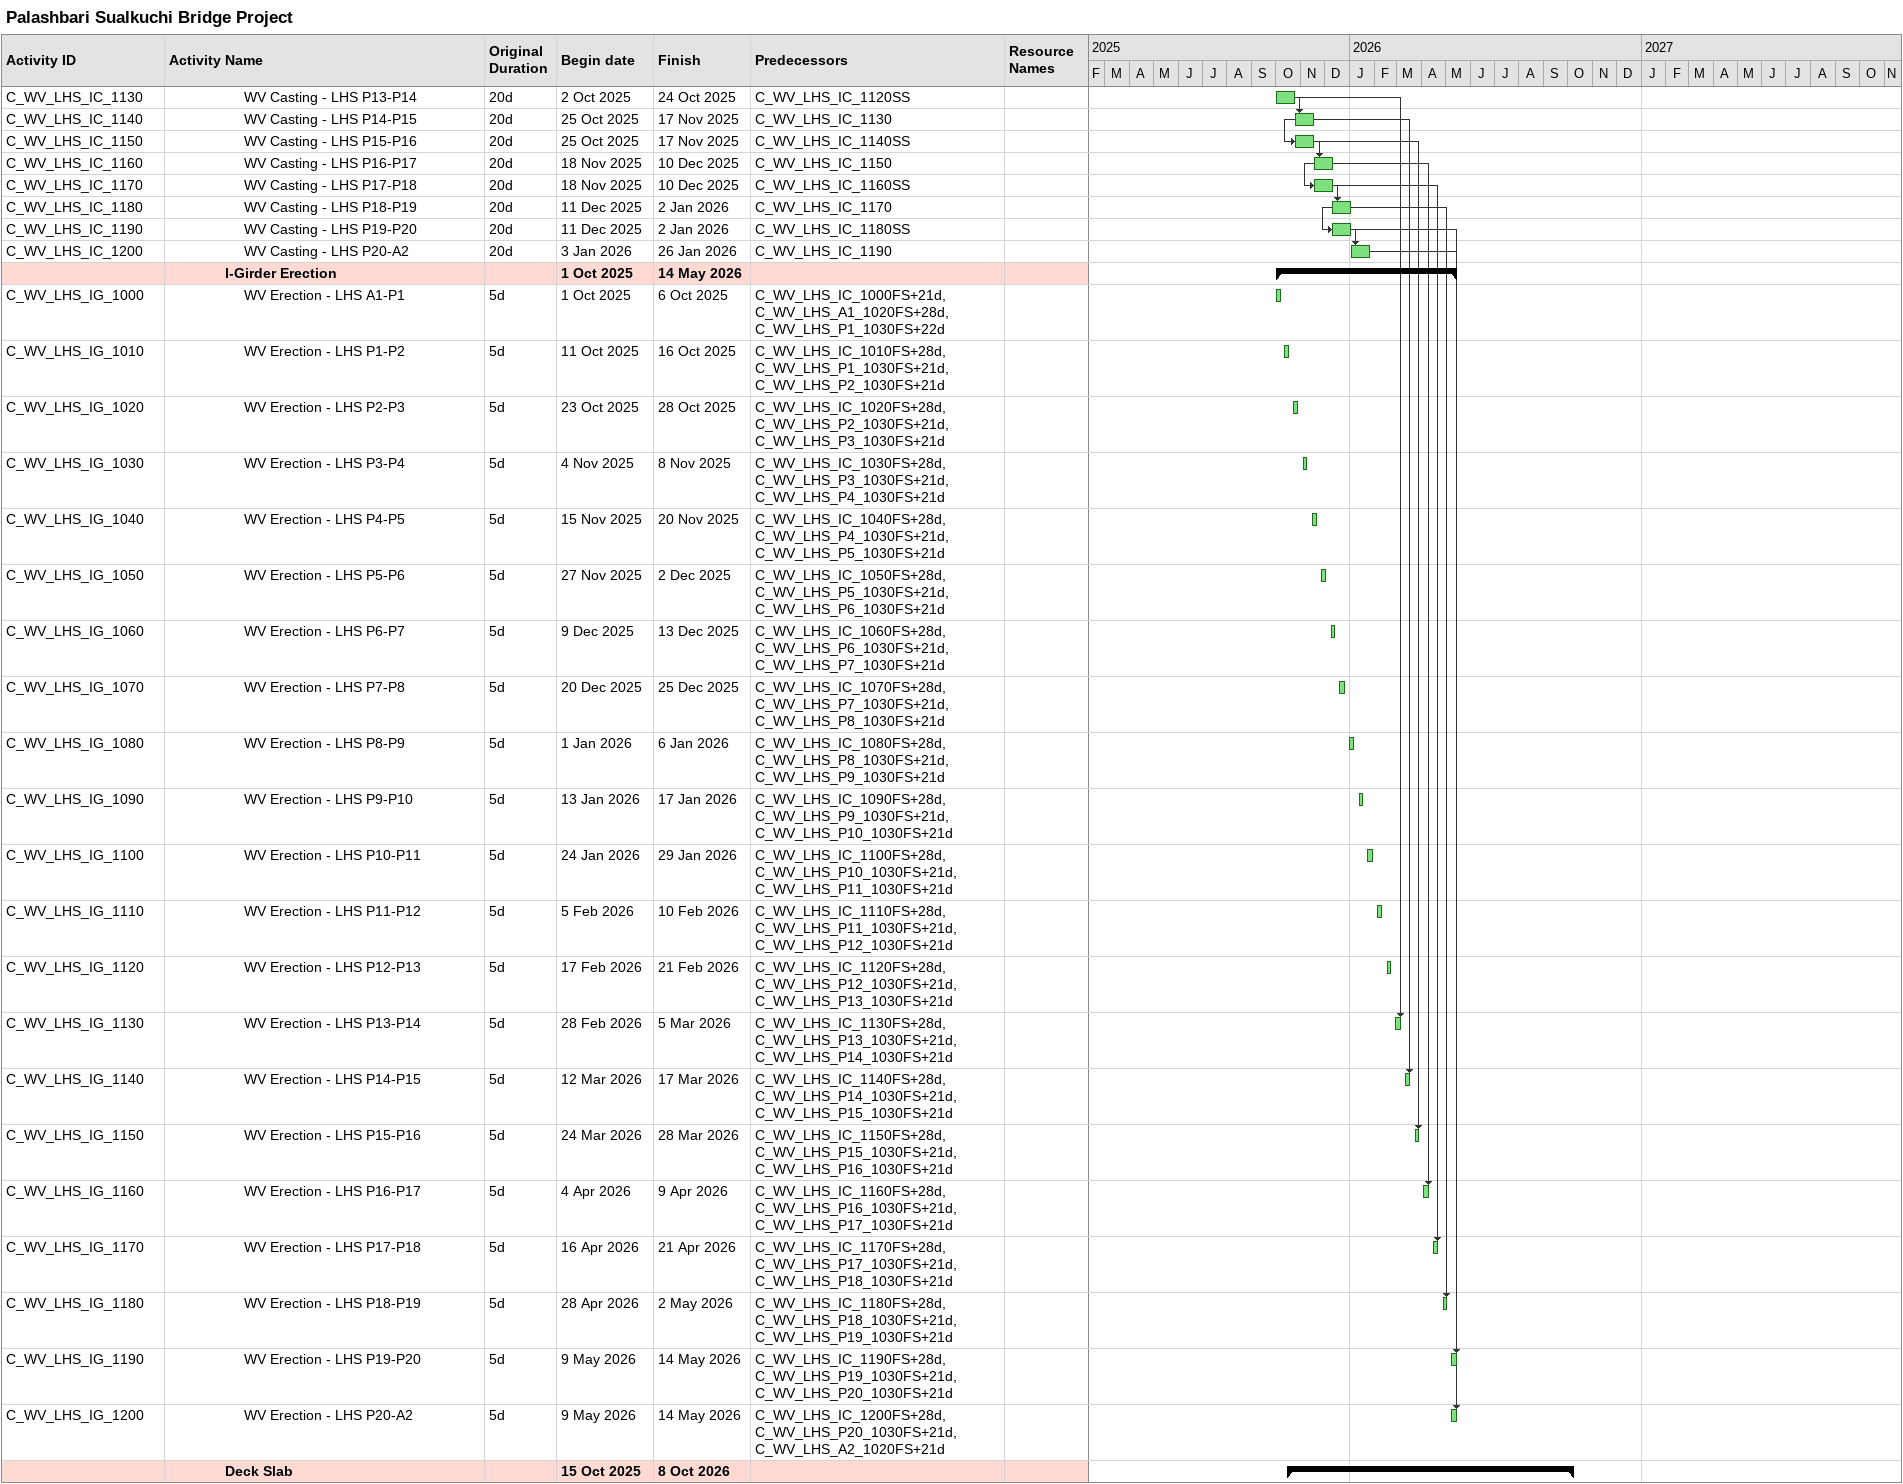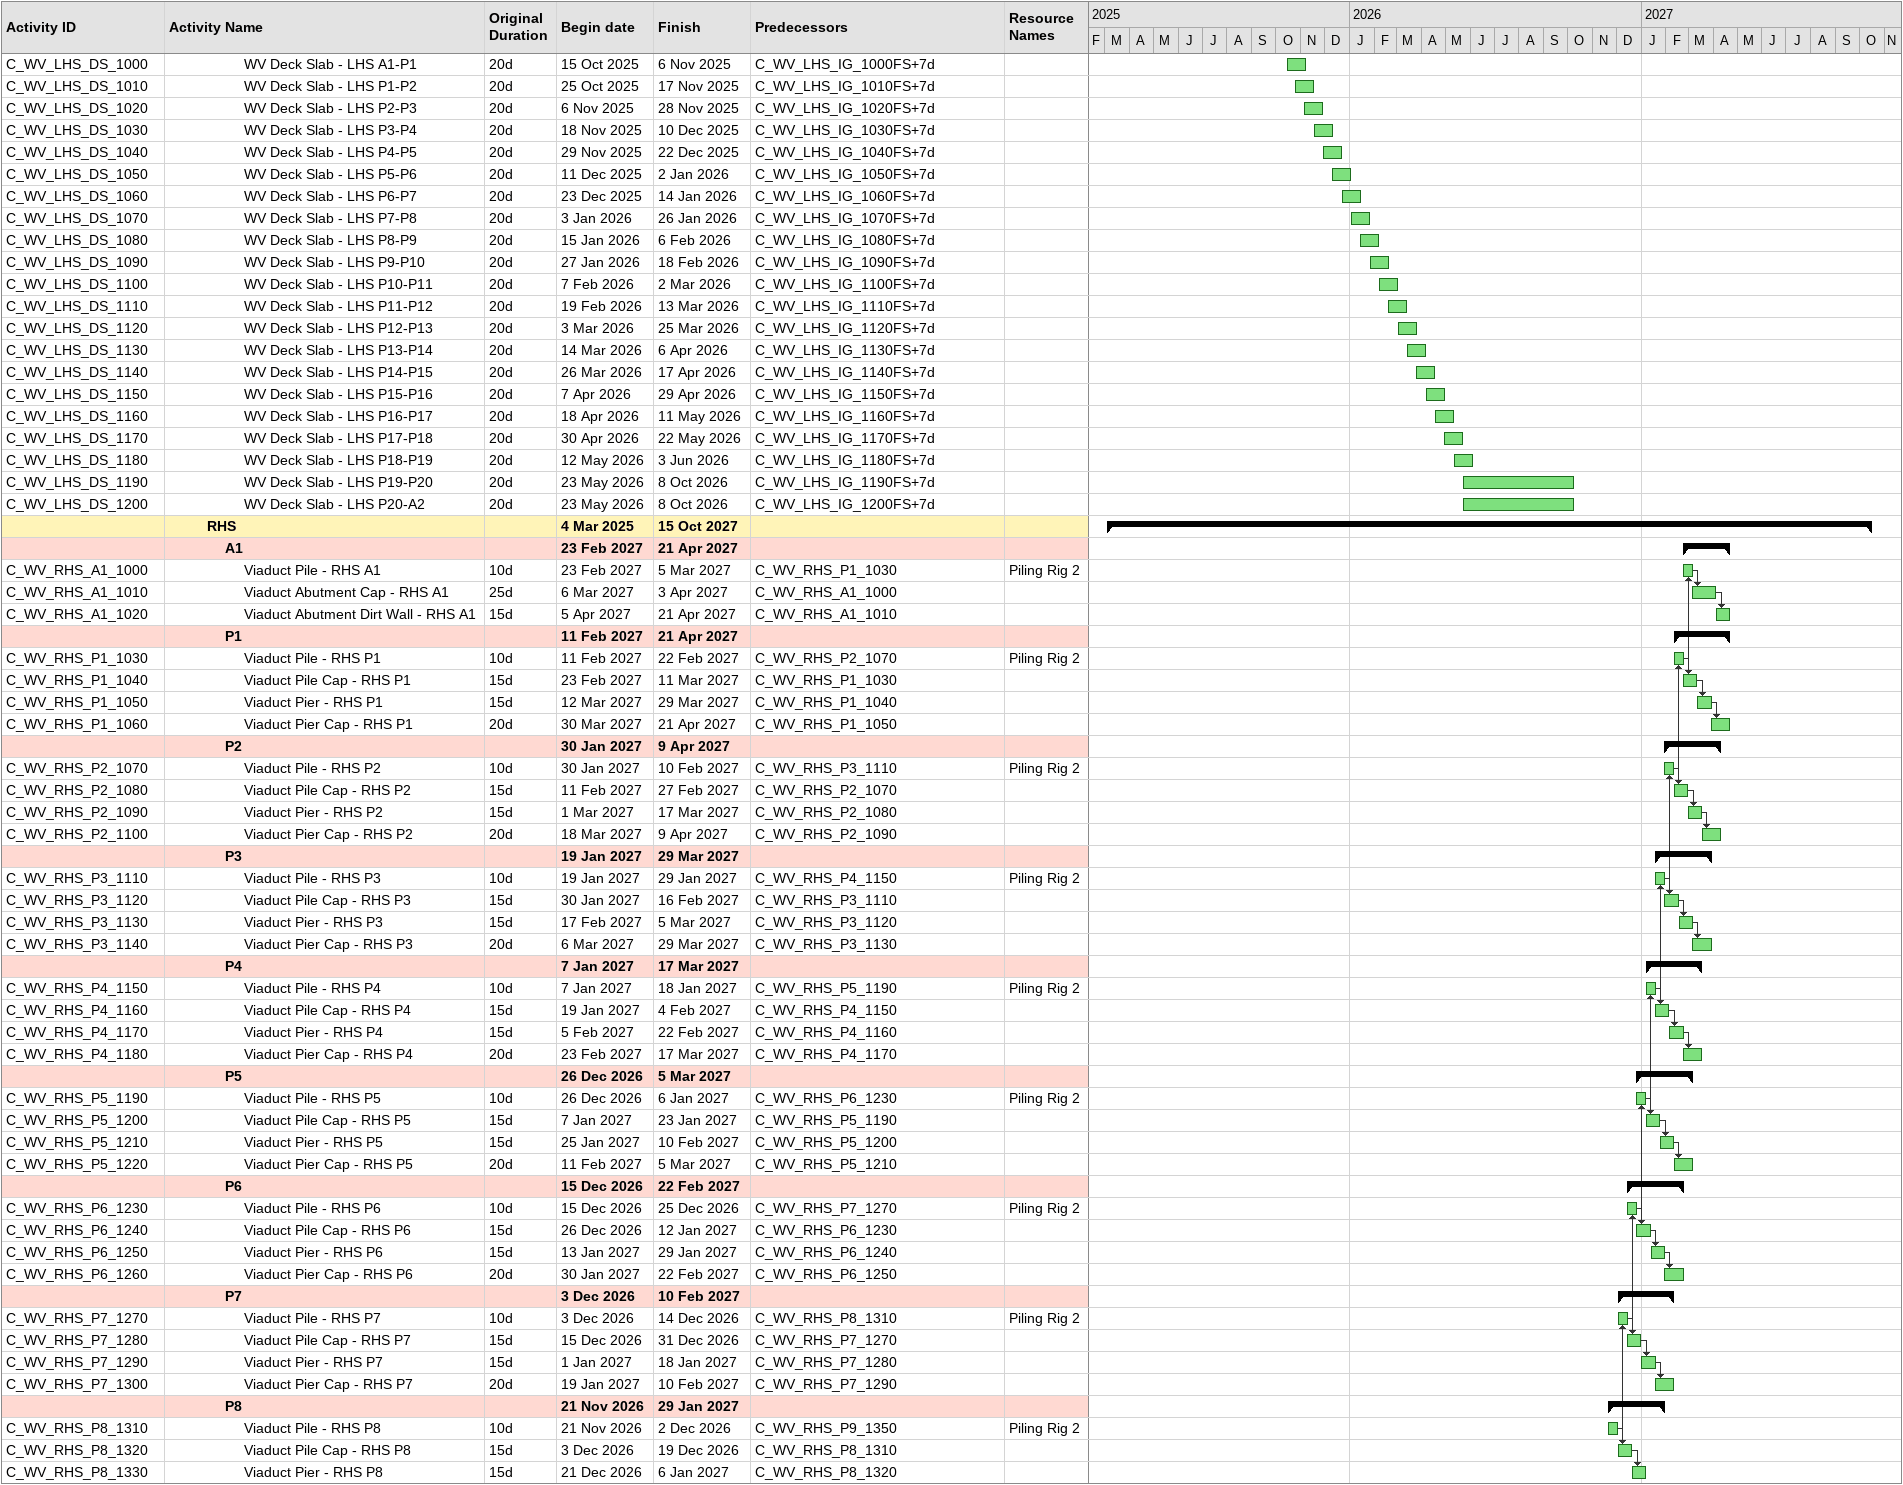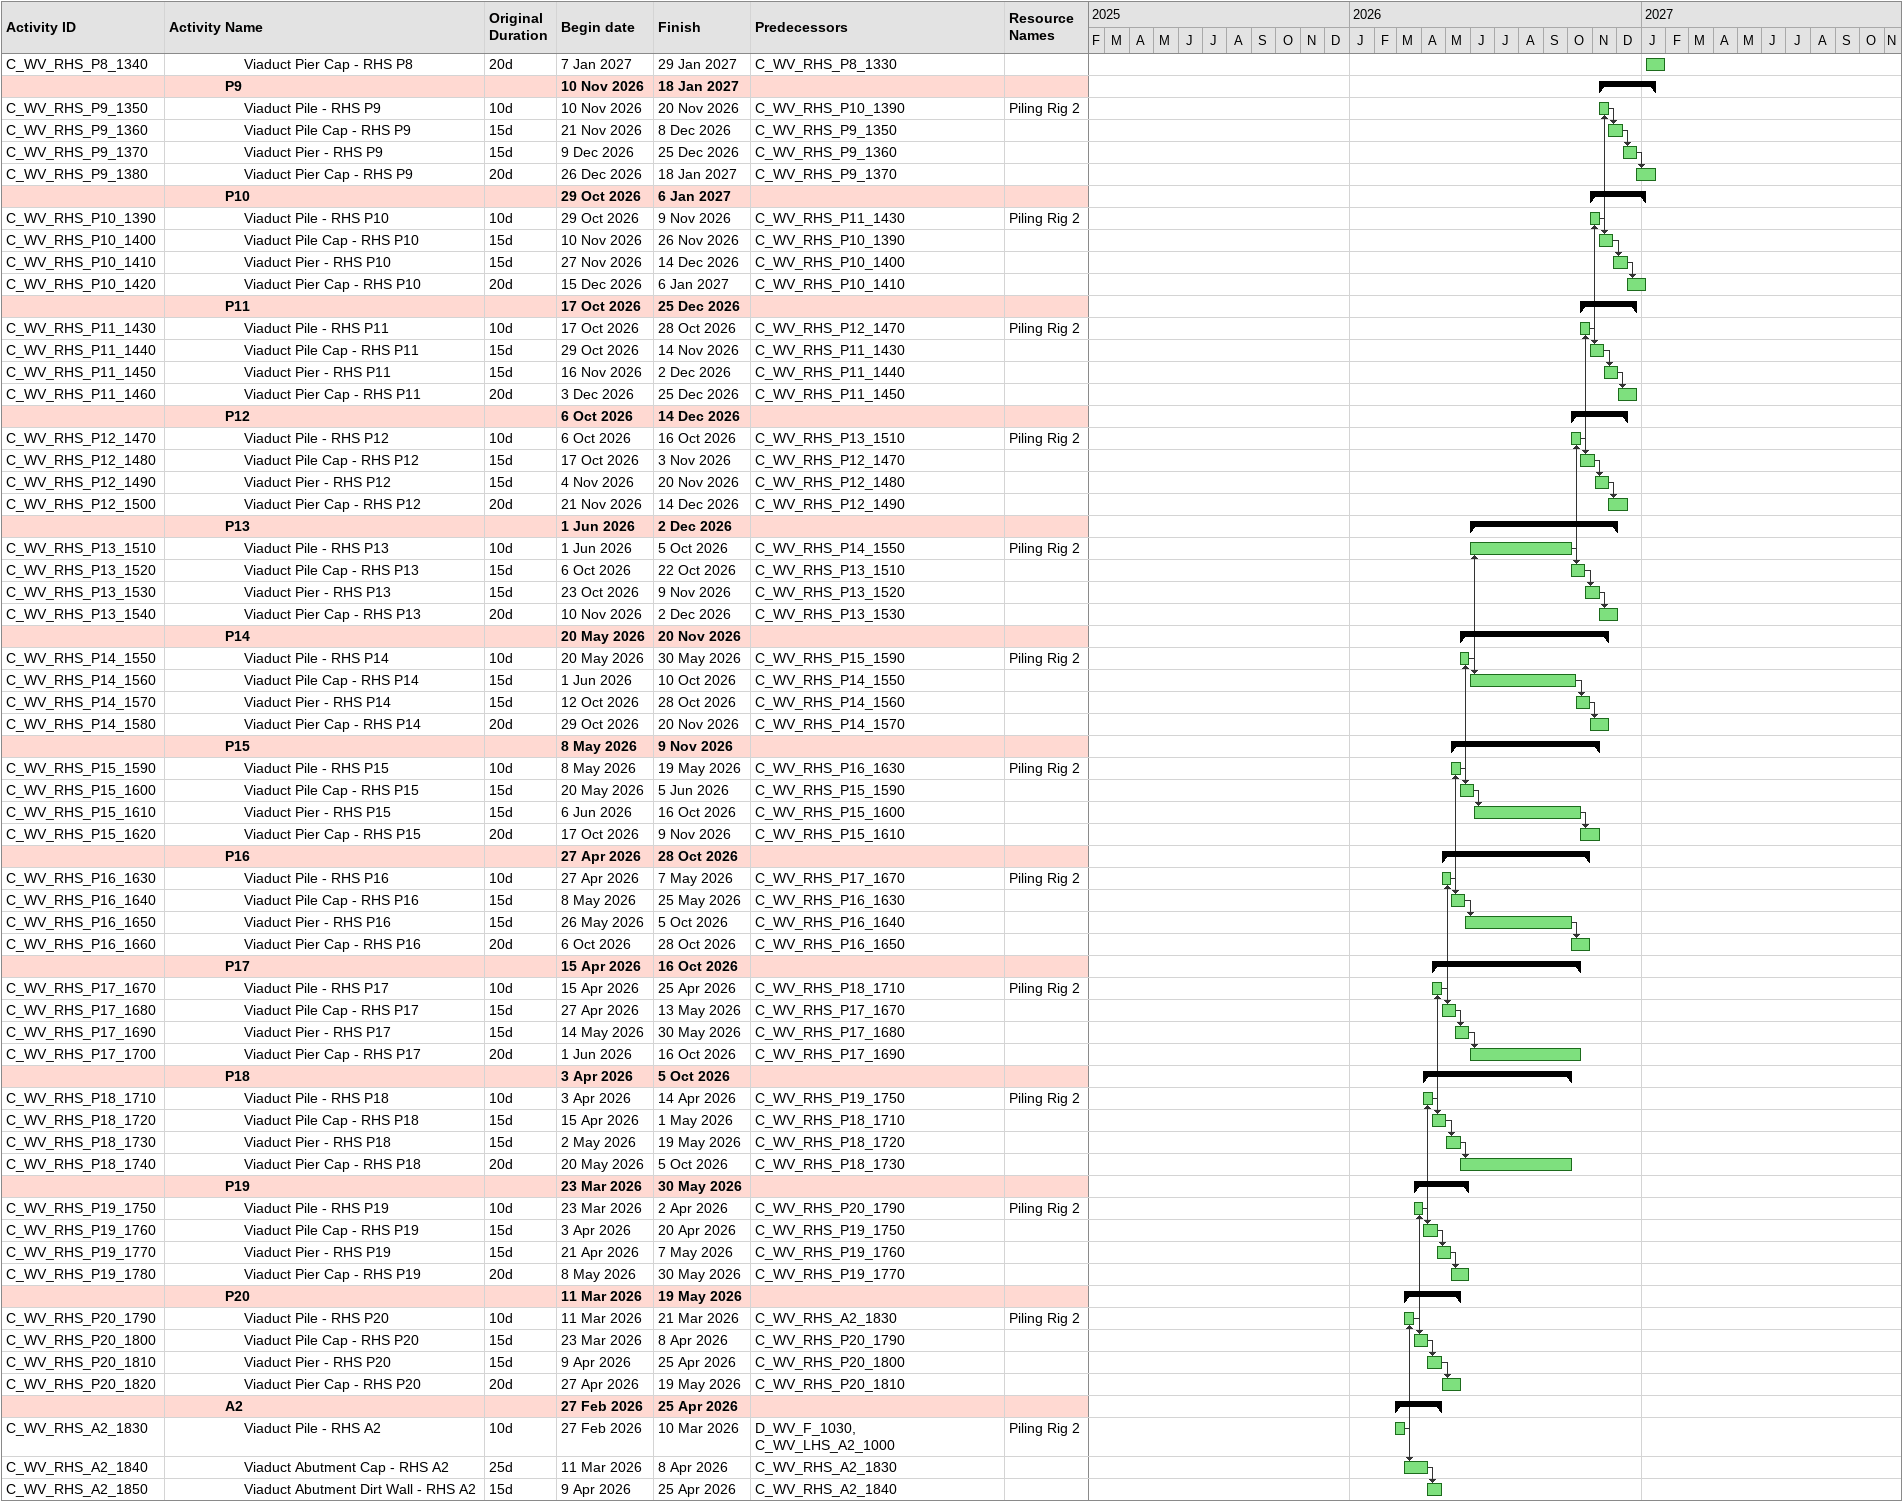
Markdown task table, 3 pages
Palashbari Sualkuchi Bridge Project

| ID | Level | Task | Original duration | Start | Finish | Predecessors | Resources |
|---|---|---|---|---|---|---|---|
| C_WV_LHS_IC_1130 | 5 | WV Casting - LHS P13-P14 | 20d | 2025-10-02 | 2025-10-24 | C_WV_LHS_IC_1120SS |  |
| C_WV_LHS_IC_1140 | 5 | WV Casting - LHS P14-P15 | 20d | 2025-10-25 | 2025-11-17 | C_WV_LHS_IC_1130 |  |
| C_WV_LHS_IC_1150 | 5 | WV Casting - LHS P15-P16 | 20d | 2025-10-25 | 2025-11-17 | C_WV_LHS_IC_1140SS |  |
| C_WV_LHS_IC_1160 | 5 | WV Casting - LHS P16-P17 | 20d | 2025-11-18 | 2025-12-10 | C_WV_LHS_IC_1150 |  |
| C_WV_LHS_IC_1170 | 5 | WV Casting - LHS P17-P18 | 20d | 2025-11-18 | 2025-12-10 | C_WV_LHS_IC_1160SS |  |
| C_WV_LHS_IC_1180 | 5 | WV Casting - LHS P18-P19 | 20d | 2025-12-11 | 2026-01-02 | C_WV_LHS_IC_1170 |  |
| C_WV_LHS_IC_1190 | 5 | WV Casting - LHS P19-P20 | 20d | 2025-12-11 | 2026-01-02 | C_WV_LHS_IC_1180SS |  |
| C_WV_LHS_IC_1200 | 5 | WV Casting - LHS P20-A2 | 20d | 2026-01-03 | 2026-01-26 | C_WV_LHS_IC_1190 |  |
|  | 4 | **I-Girder Erection** |  | 2025-10-01 | 2026-05-14 |  |  |
| C_WV_LHS_IG_1000 | 5 | WV Erection - LHS A1-P1 | 5d | 2025-10-01 | 2025-10-06 | C_WV_LHS_IC_1000FS+21d, C_WV_LHS_A1_1020FS+28d, C_WV_LHS_P1_1030FS+22d |  |
| C_WV_LHS_IG_1010 | 5 | WV Erection - LHS P1-P2 | 5d | 2025-10-11 | 2025-10-16 | C_WV_LHS_IC_1010FS+28d, C_WV_LHS_P1_1030FS+21d, C_WV_LHS_P2_1030FS+21d |  |
| C_WV_LHS_IG_1020 | 5 | WV Erection - LHS P2-P3 | 5d | 2025-10-23 | 2025-10-28 | C_WV_LHS_IC_1020FS+28d, C_WV_LHS_P2_1030FS+21d, C_WV_LHS_P3_1030FS+21d |  |
| C_WV_LHS_IG_1030 | 5 | WV Erection - LHS P3-P4 | 5d | 2025-11-04 | 2025-11-08 | C_WV_LHS_IC_1030FS+28d, C_WV_LHS_P3_1030FS+21d, C_WV_LHS_P4_1030FS+21d |  |
| C_WV_LHS_IG_1040 | 5 | WV Erection - LHS P4-P5 | 5d | 2025-11-15 | 2025-11-20 | C_WV_LHS_IC_1040FS+28d, C_WV_LHS_P4_1030FS+21d, C_WV_LHS_P5_1030FS+21d |  |
| C_WV_LHS_IG_1050 | 5 | WV Erection - LHS P5-P6 | 5d | 2025-11-27 | 2025-12-02 | C_WV_LHS_IC_1050FS+28d, C_WV_LHS_P5_1030FS+21d, C_WV_LHS_P6_1030FS+21d |  |
| C_WV_LHS_IG_1060 | 5 | WV Erection - LHS P6-P7 | 5d | 2025-12-09 | 2025-12-13 | C_WV_LHS_IC_1060FS+28d, C_WV_LHS_P6_1030FS+21d, C_WV_LHS_P7_1030FS+21d |  |
| C_WV_LHS_IG_1070 | 5 | WV Erection - LHS P7-P8 | 5d | 2025-12-20 | 2025-12-25 | C_WV_LHS_IC_1070FS+28d, C_WV_LHS_P7_1030FS+21d, C_WV_LHS_P8_1030FS+21d |  |
| C_WV_LHS_IG_1080 | 5 | WV Erection - LHS P8-P9 | 5d | 2026-01-01 | 2026-01-06 | C_WV_LHS_IC_1080FS+28d, C_WV_LHS_P8_1030FS+21d, C_WV_LHS_P9_1030FS+21d |  |
| C_WV_LHS_IG_1090 | 5 | WV Erection - LHS P9-P10 | 5d | 2026-01-13 | 2026-01-17 | C_WV_LHS_IC_1090FS+28d, C_WV_LHS_P9_1030FS+21d, C_WV_LHS_P10_1030FS+21d |  |
| C_WV_LHS_IG_1100 | 5 | WV Erection - LHS P10-P11 | 5d | 2026-01-24 | 2026-01-29 | C_WV_LHS_IC_1100FS+28d, C_WV_LHS_P10_1030FS+21d, C_WV_LHS_P11_1030FS+21d |  |
| C_WV_LHS_IG_1110 | 5 | WV Erection - LHS P11-P12 | 5d | 2026-02-05 | 2026-02-10 | C_WV_LHS_IC_1110FS+28d, C_WV_LHS_P11_1030FS+21d, C_WV_LHS_P12_1030FS+21d |  |
| C_WV_LHS_IG_1120 | 5 | WV Erection - LHS P12-P13 | 5d | 2026-02-17 | 2026-02-21 | C_WV_LHS_IC_1120FS+28d, C_WV_LHS_P12_1030FS+21d, C_WV_LHS_P13_1030FS+21d |  |
| C_WV_LHS_IG_1130 | 5 | WV Erection - LHS P13-P14 | 5d | 2026-02-28 | 2026-03-05 | C_WV_LHS_IC_1130FS+28d, C_WV_LHS_P13_1030FS+21d, C_WV_LHS_P14_1030FS+21d |  |
| C_WV_LHS_IG_1140 | 5 | WV Erection - LHS P14-P15 | 5d | 2026-03-12 | 2026-03-17 | C_WV_LHS_IC_1140FS+28d, C_WV_LHS_P14_1030FS+21d, C_WV_LHS_P15_1030FS+21d |  |
| C_WV_LHS_IG_1150 | 5 | WV Erection - LHS P15-P16 | 5d | 2026-03-24 | 2026-03-28 | C_WV_LHS_IC_1150FS+28d, C_WV_LHS_P15_1030FS+21d, C_WV_LHS_P16_1030FS+21d |  |
| C_WV_LHS_IG_1160 | 5 | WV Erection - LHS P16-P17 | 5d | 2026-04-04 | 2026-04-09 | C_WV_LHS_IC_1160FS+28d, C_WV_LHS_P16_1030FS+21d, C_WV_LHS_P17_1030FS+21d |  |
| C_WV_LHS_IG_1170 | 5 | WV Erection - LHS P17-P18 | 5d | 2026-04-16 | 2026-04-21 | C_WV_LHS_IC_1170FS+28d, C_WV_LHS_P17_1030FS+21d, C_WV_LHS_P18_1030FS+21d |  |
| C_WV_LHS_IG_1180 | 5 | WV Erection - LHS P18-P19 | 5d | 2026-04-28 | 2026-05-02 | C_WV_LHS_IC_1180FS+28d, C_WV_LHS_P18_1030FS+21d, C_WV_LHS_P19_1030FS+21d |  |
| C_WV_LHS_IG_1190 | 5 | WV Erection - LHS P19-P20 | 5d | 2026-05-09 | 2026-05-14 | C_WV_LHS_IC_1190FS+28d, C_WV_LHS_P19_1030FS+21d, C_WV_LHS_P20_1030FS+21d |  |
| C_WV_LHS_IG_1200 | 5 | WV Erection - LHS P20-A2 | 5d | 2026-05-09 | 2026-05-14 | C_WV_LHS_IC_1200FS+28d, C_WV_LHS_P20_1030FS+21d, C_WV_LHS_A2_1020FS+21d |  |
|  | 4 | **Deck Slab** |  | 2025-10-15 | 2026-10-08 |  |  |
| C_WV_LHS_DS_1000 | 5 | WV Deck Slab - LHS A1-P1 | 20d | 2025-10-15 | 2025-11-06 | C_WV_LHS_IG_1000FS+7d |  |
| C_WV_LHS_DS_1010 | 5 | WV Deck Slab - LHS P1-P2 | 20d | 2025-10-25 | 2025-11-17 | C_WV_LHS_IG_1010FS+7d |  |
| C_WV_LHS_DS_1020 | 5 | WV Deck Slab - LHS P2-P3 | 20d | 2025-11-06 | 2025-11-28 | C_WV_LHS_IG_1020FS+7d |  |
| C_WV_LHS_DS_1030 | 5 | WV Deck Slab - LHS P3-P4 | 20d | 2025-11-18 | 2025-12-10 | C_WV_LHS_IG_1030FS+7d |  |
| C_WV_LHS_DS_1040 | 5 | WV Deck Slab - LHS P4-P5 | 20d | 2025-11-29 | 2025-12-22 | C_WV_LHS_IG_1040FS+7d |  |
| C_WV_LHS_DS_1050 | 5 | WV Deck Slab - LHS P5-P6 | 20d | 2025-12-11 | 2026-01-02 | C_WV_LHS_IG_1050FS+7d |  |
| C_WV_LHS_DS_1060 | 5 | WV Deck Slab - LHS P6-P7 | 20d | 2025-12-23 | 2026-01-14 | C_WV_LHS_IG_1060FS+7d |  |
| C_WV_LHS_DS_1070 | 5 | WV Deck Slab - LHS P7-P8 | 20d | 2026-01-03 | 2026-01-26 | C_WV_LHS_IG_1070FS+7d |  |
| C_WV_LHS_DS_1080 | 5 | WV Deck Slab - LHS P8-P9 | 20d | 2026-01-15 | 2026-02-06 | C_WV_LHS_IG_1080FS+7d |  |
| C_WV_LHS_DS_1090 | 5 | WV Deck Slab - LHS P9-P10 | 20d | 2026-01-27 | 2026-02-18 | C_WV_LHS_IG_1090FS+7d |  |
| C_WV_LHS_DS_1100 | 5 | WV Deck Slab - LHS P10-P11 | 20d | 2026-02-07 | 2026-03-02 | C_WV_LHS_IG_1100FS+7d |  |
| C_WV_LHS_DS_1110 | 5 | WV Deck Slab - LHS P11-P12 | 20d | 2026-02-19 | 2026-03-13 | C_WV_LHS_IG_1110FS+7d |  |
| C_WV_LHS_DS_1120 | 5 | WV Deck Slab - LHS P12-P13 | 20d | 2026-03-03 | 2026-03-25 | C_WV_LHS_IG_1120FS+7d |  |
| C_WV_LHS_DS_1130 | 5 | WV Deck Slab - LHS P13-P14 | 20d | 2026-03-14 | 2026-04-06 | C_WV_LHS_IG_1130FS+7d |  |
| C_WV_LHS_DS_1140 | 5 | WV Deck Slab - LHS P14-P15 | 20d | 2026-03-26 | 2026-04-17 | C_WV_LHS_IG_1140FS+7d |  |
| C_WV_LHS_DS_1150 | 5 | WV Deck Slab - LHS P15-P16 | 20d | 2026-04-07 | 2026-04-29 | C_WV_LHS_IG_1150FS+7d |  |
| C_WV_LHS_DS_1160 | 5 | WV Deck Slab - LHS P16-P17 | 20d | 2026-04-18 | 2026-05-11 | C_WV_LHS_IG_1160FS+7d |  |
| C_WV_LHS_DS_1170 | 5 | WV Deck Slab - LHS P17-P18 | 20d | 2026-04-30 | 2026-05-22 | C_WV_LHS_IG_1170FS+7d |  |
| C_WV_LHS_DS_1180 | 5 | WV Deck Slab - LHS P18-P19 | 20d | 2026-05-12 | 2026-06-03 | C_WV_LHS_IG_1180FS+7d |  |
| C_WV_LHS_DS_1190 | 5 | WV Deck Slab - LHS P19-P20 | 20d | 2026-05-23 | 2026-10-08 | C_WV_LHS_IG_1190FS+7d |  |
| C_WV_LHS_DS_1200 | 5 | WV Deck Slab - LHS P20-A2 | 20d | 2026-05-23 | 2026-10-08 | C_WV_LHS_IG_1200FS+7d |  |
|  | 3 | **RHS** |  | 2025-03-04 | 2027-10-15 |  |  |
|  | 4 | **A1** |  | 2027-02-23 | 2027-04-21 |  |  |
| C_WV_RHS_A1_1000 | 5 | Viaduct Pile - RHS A1 | 10d | 2027-02-23 | 2027-03-05 | C_WV_RHS_P1_1030 | Piling Rig 2 |
| C_WV_RHS_A1_1010 | 5 | Viaduct Abutment Cap - RHS A1 | 25d | 2027-03-06 | 2027-04-03 | C_WV_RHS_A1_1000 |  |
| C_WV_RHS_A1_1020 | 5 | Viaduct Abutment Dirt Wall - RHS A1 | 15d | 2027-04-05 | 2027-04-21 | C_WV_RHS_A1_1010 |  |
|  | 4 | **P1** |  | 2027-02-11 | 2027-04-21 |  |  |
| C_WV_RHS_P1_1030 | 5 | Viaduct Pile - RHS P1 | 10d | 2027-02-11 | 2027-02-22 | C_WV_RHS_P2_1070 | Piling Rig 2 |
| C_WV_RHS_P1_1040 | 5 | Viaduct Pile Cap - RHS P1 | 15d | 2027-02-23 | 2027-03-11 | C_WV_RHS_P1_1030 |  |
| C_WV_RHS_P1_1050 | 5 | Viaduct Pier - RHS P1 | 15d | 2027-03-12 | 2027-03-29 | C_WV_RHS_P1_1040 |  |
| C_WV_RHS_P1_1060 | 5 | Viaduct Pier Cap - RHS P1 | 20d | 2027-03-30 | 2027-04-21 | C_WV_RHS_P1_1050 |  |
|  | 4 | **P2** |  | 2027-01-30 | 2027-04-09 |  |  |
| C_WV_RHS_P2_1070 | 5 | Viaduct Pile - RHS P2 | 10d | 2027-01-30 | 2027-02-10 | C_WV_RHS_P3_1110 | Piling Rig 2 |
| C_WV_RHS_P2_1080 | 5 | Viaduct Pile Cap - RHS P2 | 15d | 2027-02-11 | 2027-02-27 | C_WV_RHS_P2_1070 |  |
| C_WV_RHS_P2_1090 | 5 | Viaduct Pier - RHS P2 | 15d | 2027-03-01 | 2027-03-17 | C_WV_RHS_P2_1080 |  |
| C_WV_RHS_P2_1100 | 5 | Viaduct Pier Cap - RHS P2 | 20d | 2027-03-18 | 2027-04-09 | C_WV_RHS_P2_1090 |  |
|  | 4 | **P3** |  | 2027-01-19 | 2027-03-29 |  |  |
| C_WV_RHS_P3_1110 | 5 | Viaduct Pile - RHS P3 | 10d | 2027-01-19 | 2027-01-29 | C_WV_RHS_P4_1150 | Piling Rig 2 |
| C_WV_RHS_P3_1120 | 5 | Viaduct Pile Cap - RHS P3 | 15d | 2027-01-30 | 2027-02-16 | C_WV_RHS_P3_1110 |  |
| C_WV_RHS_P3_1130 | 5 | Viaduct Pier - RHS P3 | 15d | 2027-02-17 | 2027-03-05 | C_WV_RHS_P3_1120 |  |
| C_WV_RHS_P3_1140 | 5 | Viaduct Pier Cap - RHS P3 | 20d | 2027-03-06 | 2027-03-29 | C_WV_RHS_P3_1130 |  |
|  | 4 | **P4** |  | 2027-01-07 | 2027-03-17 |  |  |
| C_WV_RHS_P4_1150 | 5 | Viaduct Pile - RHS P4 | 10d | 2027-01-07 | 2027-01-18 | C_WV_RHS_P5_1190 | Piling Rig 2 |
| C_WV_RHS_P4_1160 | 5 | Viaduct Pile Cap - RHS P4 | 15d | 2027-01-19 | 2027-02-04 | C_WV_RHS_P4_1150 |  |
| C_WV_RHS_P4_1170 | 5 | Viaduct Pier - RHS P4 | 15d | 2027-02-05 | 2027-02-22 | C_WV_RHS_P4_1160 |  |
| C_WV_RHS_P4_1180 | 5 | Viaduct Pier Cap - RHS P4 | 20d | 2027-02-23 | 2027-03-17 | C_WV_RHS_P4_1170 |  |
|  | 4 | **P5** |  | 2026-12-26 | 2027-03-05 |  |  |
| C_WV_RHS_P5_1190 | 5 | Viaduct Pile - RHS P5 | 10d | 2026-12-26 | 2027-01-06 | C_WV_RHS_P6_1230 | Piling Rig 2 |
| C_WV_RHS_P5_1200 | 5 | Viaduct Pile Cap - RHS P5 | 15d | 2027-01-07 | 2027-01-23 | C_WV_RHS_P5_1190 |  |
| C_WV_RHS_P5_1210 | 5 | Viaduct Pier - RHS P5 | 15d | 2027-01-25 | 2027-02-10 | C_WV_RHS_P5_1200 |  |
| C_WV_RHS_P5_1220 | 5 | Viaduct Pier Cap - RHS P5 | 20d | 2027-02-11 | 2027-03-05 | C_WV_RHS_P5_1210 |  |
|  | 4 | **P6** |  | 2026-12-15 | 2027-02-22 |  |  |
| C_WV_RHS_P6_1230 | 5 | Viaduct Pile - RHS P6 | 10d | 2026-12-15 | 2026-12-25 | C_WV_RHS_P7_1270 | Piling Rig 2 |
| C_WV_RHS_P6_1240 | 5 | Viaduct Pile Cap - RHS P6 | 15d | 2026-12-26 | 2027-01-12 | C_WV_RHS_P6_1230 |  |
| C_WV_RHS_P6_1250 | 5 | Viaduct Pier - RHS P6 | 15d | 2027-01-13 | 2027-01-29 | C_WV_RHS_P6_1240 |  |
| C_WV_RHS_P6_1260 | 5 | Viaduct Pier Cap - RHS P6 | 20d | 2027-01-30 | 2027-02-22 | C_WV_RHS_P6_1250 |  |
|  | 4 | **P7** |  | 2026-12-03 | 2027-02-10 |  |  |
| C_WV_RHS_P7_1270 | 5 | Viaduct Pile - RHS P7 | 10d | 2026-12-03 | 2026-12-14 | C_WV_RHS_P8_1310 | Piling Rig 2 |
| C_WV_RHS_P7_1280 | 5 | Viaduct Pile Cap - RHS P7 | 15d | 2026-12-15 | 2026-12-31 | C_WV_RHS_P7_1270 |  |
| C_WV_RHS_P7_1290 | 5 | Viaduct Pier - RHS P7 | 15d | 2027-01-01 | 2027-01-18 | C_WV_RHS_P7_1280 |  |
| C_WV_RHS_P7_1300 | 5 | Viaduct Pier Cap - RHS P7 | 20d | 2027-01-19 | 2027-02-10 | C_WV_RHS_P7_1290 |  |
|  | 4 | **P8** |  | 2026-11-21 | 2027-01-29 |  |  |
| C_WV_RHS_P8_1310 | 5 | Viaduct Pile - RHS P8 | 10d | 2026-11-21 | 2026-12-02 | C_WV_RHS_P9_1350 | Piling Rig 2 |
| C_WV_RHS_P8_1320 | 5 | Viaduct Pile Cap - RHS P8 | 15d | 2026-12-03 | 2026-12-19 | C_WV_RHS_P8_1310 |  |
| C_WV_RHS_P8_1330 | 5 | Viaduct Pier - RHS P8 | 15d | 2026-12-21 | 2027-01-06 | C_WV_RHS_P8_1320 |  |
| C_WV_RHS_P8_1340 | 5 | Viaduct Pier Cap - RHS P8 | 20d | 2027-01-07 | 2027-01-29 | C_WV_RHS_P8_1330 |  |
|  | 4 | **P9** |  | 2026-11-10 | 2027-01-18 |  |  |
| C_WV_RHS_P9_1350 | 5 | Viaduct Pile - RHS P9 | 10d | 2026-11-10 | 2026-11-20 | C_WV_RHS_P10_1390 | Piling Rig 2 |
| C_WV_RHS_P9_1360 | 5 | Viaduct Pile Cap - RHS P9 | 15d | 2026-11-21 | 2026-12-08 | C_WV_RHS_P9_1350 |  |
| C_WV_RHS_P9_1370 | 5 | Viaduct Pier - RHS P9 | 15d | 2026-12-09 | 2026-12-25 | C_WV_RHS_P9_1360 |  |
| C_WV_RHS_P9_1380 | 5 | Viaduct Pier Cap - RHS P9 | 20d | 2026-12-26 | 2027-01-18 | C_WV_RHS_P9_1370 |  |
|  | 4 | **P10** |  | 2026-10-29 | 2027-01-06 |  |  |
| C_WV_RHS_P10_1390 | 5 | Viaduct Pile - RHS P10 | 10d | 2026-10-29 | 2026-11-09 | C_WV_RHS_P11_1430 | Piling Rig 2 |
| C_WV_RHS_P10_1400 | 5 | Viaduct Pile Cap - RHS P10 | 15d | 2026-11-10 | 2026-11-26 | C_WV_RHS_P10_1390 |  |
| C_WV_RHS_P10_1410 | 5 | Viaduct Pier - RHS P10 | 15d | 2026-11-27 | 2026-12-14 | C_WV_RHS_P10_1400 |  |
| C_WV_RHS_P10_1420 | 5 | Viaduct Pier Cap - RHS P10 | 20d | 2026-12-15 | 2027-01-06 | C_WV_RHS_P10_1410 |  |
|  | 4 | **P11** |  | 2026-10-17 | 2026-12-25 |  |  |
| C_WV_RHS_P11_1430 | 5 | Viaduct Pile - RHS P11 | 10d | 2026-10-17 | 2026-10-28 | C_WV_RHS_P12_1470 | Piling Rig 2 |
| C_WV_RHS_P11_1440 | 5 | Viaduct Pile Cap - RHS P11 | 15d | 2026-10-29 | 2026-11-14 | C_WV_RHS_P11_1430 |  |
| C_WV_RHS_P11_1450 | 5 | Viaduct Pier - RHS P11 | 15d | 2026-11-16 | 2026-12-02 | C_WV_RHS_P11_1440 |  |
| C_WV_RHS_P11_1460 | 5 | Viaduct Pier Cap - RHS P11 | 20d | 2026-12-03 | 2026-12-25 | C_WV_RHS_P11_1450 |  |
|  | 4 | **P12** |  | 2026-10-06 | 2026-12-14 |  |  |
| C_WV_RHS_P12_1470 | 5 | Viaduct Pile - RHS P12 | 10d | 2026-10-06 | 2026-10-16 | C_WV_RHS_P13_1510 | Piling Rig 2 |
| C_WV_RHS_P12_1480 | 5 | Viaduct Pile Cap - RHS P12 | 15d | 2026-10-17 | 2026-11-03 | C_WV_RHS_P12_1470 |  |
| C_WV_RHS_P12_1490 | 5 | Viaduct Pier - RHS P12 | 15d | 2026-11-04 | 2026-11-20 | C_WV_RHS_P12_1480 |  |
| C_WV_RHS_P12_1500 | 5 | Viaduct Pier Cap - RHS P12 | 20d | 2026-11-21 | 2026-12-14 | C_WV_RHS_P12_1490 |  |
|  | 4 | **P13** |  | 2026-06-01 | 2026-12-02 |  |  |
| C_WV_RHS_P13_1510 | 5 | Viaduct Pile - RHS P13 | 10d | 2026-06-01 | 2026-10-05 | C_WV_RHS_P14_1550 | Piling Rig 2 |
| C_WV_RHS_P13_1520 | 5 | Viaduct Pile Cap - RHS P13 | 15d | 2026-10-06 | 2026-10-22 | C_WV_RHS_P13_1510 |  |
| C_WV_RHS_P13_1530 | 5 | Viaduct Pier - RHS P13 | 15d | 2026-10-23 | 2026-11-09 | C_WV_RHS_P13_1520 |  |
| C_WV_RHS_P13_1540 | 5 | Viaduct Pier Cap - RHS P13 | 20d | 2026-11-10 | 2026-12-02 | C_WV_RHS_P13_1530 |  |
|  | 4 | **P14** |  | 2026-05-20 | 2026-11-20 |  |  |
| C_WV_RHS_P14_1550 | 5 | Viaduct Pile - RHS P14 | 10d | 2026-05-20 | 2026-05-30 | C_WV_RHS_P15_1590 | Piling Rig 2 |
| C_WV_RHS_P14_1560 | 5 | Viaduct Pile Cap - RHS P14 | 15d | 2026-06-01 | 2026-10-10 | C_WV_RHS_P14_1550 |  |
| C_WV_RHS_P14_1570 | 5 | Viaduct Pier - RHS P14 | 15d | 2026-10-12 | 2026-10-28 | C_WV_RHS_P14_1560 |  |
| C_WV_RHS_P14_1580 | 5 | Viaduct Pier Cap - RHS P14 | 20d | 2026-10-29 | 2026-11-20 | C_WV_RHS_P14_1570 |  |
|  | 4 | **P15** |  | 2026-05-08 | 2026-11-09 |  |  |
| C_WV_RHS_P15_1590 | 5 | Viaduct Pile - RHS P15 | 10d | 2026-05-08 | 2026-05-19 | C_WV_RHS_P16_1630 | Piling Rig 2 |
| C_WV_RHS_P15_1600 | 5 | Viaduct Pile Cap - RHS P15 | 15d | 2026-05-20 | 2026-06-05 | C_WV_RHS_P15_1590 |  |
| C_WV_RHS_P15_1610 | 5 | Viaduct Pier - RHS P15 | 15d | 2026-06-06 | 2026-10-16 | C_WV_RHS_P15_1600 |  |
| C_WV_RHS_P15_1620 | 5 | Viaduct Pier Cap - RHS P15 | 20d | 2026-10-17 | 2026-11-09 | C_WV_RHS_P15_1610 |  |
|  | 4 | **P16** |  | 2026-04-27 | 2026-10-28 |  |  |
| C_WV_RHS_P16_1630 | 5 | Viaduct Pile - RHS P16 | 10d | 2026-04-27 | 2026-05-07 | C_WV_RHS_P17_1670 | Piling Rig 2 |
| C_WV_RHS_P16_1640 | 5 | Viaduct Pile Cap - RHS P16 | 15d | 2026-05-08 | 2026-05-25 | C_WV_RHS_P16_1630 |  |
| C_WV_RHS_P16_1650 | 5 | Viaduct Pier - RHS P16 | 15d | 2026-05-26 | 2026-10-05 | C_WV_RHS_P16_1640 |  |
| C_WV_RHS_P16_1660 | 5 | Viaduct Pier Cap - RHS P16 | 20d | 2026-10-06 | 2026-10-28 | C_WV_RHS_P16_1650 |  |
|  | 4 | **P17** |  | 2026-04-15 | 2026-10-16 |  |  |
| C_WV_RHS_P17_1670 | 5 | Viaduct Pile - RHS P17 | 10d | 2026-04-15 | 2026-04-25 | C_WV_RHS_P18_1710 | Piling Rig 2 |
| C_WV_RHS_P17_1680 | 5 | Viaduct Pile Cap - RHS P17 | 15d | 2026-04-27 | 2026-05-13 | C_WV_RHS_P17_1670 |  |
| C_WV_RHS_P17_1690 | 5 | Viaduct Pier - RHS P17 | 15d | 2026-05-14 | 2026-05-30 | C_WV_RHS_P17_1680 |  |
| C_WV_RHS_P17_1700 | 5 | Viaduct Pier Cap - RHS P17 | 20d | 2026-06-01 | 2026-10-16 | C_WV_RHS_P17_1690 |  |
|  | 4 | **P18** |  | 2026-04-03 | 2026-10-05 |  |  |
| C_WV_RHS_P18_1710 | 5 | Viaduct Pile - RHS P18 | 10d | 2026-04-03 | 2026-04-14 | C_WV_RHS_P19_1750 | Piling Rig 2 |
| C_WV_RHS_P18_1720 | 5 | Viaduct Pile Cap - RHS P18 | 15d | 2026-04-15 | 2026-05-01 | C_WV_RHS_P18_1710 |  |
| C_WV_RHS_P18_1730 | 5 | Viaduct Pier - RHS P18 | 15d | 2026-05-02 | 2026-05-19 | C_WV_RHS_P18_1720 |  |
| C_WV_RHS_P18_1740 | 5 | Viaduct Pier Cap - RHS P18 | 20d | 2026-05-20 | 2026-10-05 | C_WV_RHS_P18_1730 |  |
|  | 4 | **P19** |  | 2026-03-23 | 2026-05-30 |  |  |
| C_WV_RHS_P19_1750 | 5 | Viaduct Pile - RHS P19 | 10d | 2026-03-23 | 2026-04-02 | C_WV_RHS_P20_1790 | Piling Rig 2 |
| C_WV_RHS_P19_1760 | 5 | Viaduct Pile Cap - RHS P19 | 15d | 2026-04-03 | 2026-04-20 | C_WV_RHS_P19_1750 |  |
| C_WV_RHS_P19_1770 | 5 | Viaduct Pier - RHS P19 | 15d | 2026-04-21 | 2026-05-07 | C_WV_RHS_P19_1760 |  |
| C_WV_RHS_P19_1780 | 5 | Viaduct Pier Cap - RHS P19 | 20d | 2026-05-08 | 2026-05-30 | C_WV_RHS_P19_1770 |  |
|  | 4 | **P20** |  | 2026-03-11 | 2026-05-19 |  |  |
| C_WV_RHS_P20_1790 | 5 | Viaduct Pile - RHS P20 | 10d | 2026-03-11 | 2026-03-21 | C_WV_RHS_A2_1830 | Piling Rig 2 |
| C_WV_RHS_P20_1800 | 5 | Viaduct Pile Cap - RHS P20 | 15d | 2026-03-23 | 2026-04-08 | C_WV_RHS_P20_1790 |  |
| C_WV_RHS_P20_1810 | 5 | Viaduct Pier - RHS P20 | 15d | 2026-04-09 | 2026-04-25 | C_WV_RHS_P20_1800 |  |
| C_WV_RHS_P20_1820 | 5 | Viaduct Pier Cap - RHS P20 | 20d | 2026-04-27 | 2026-05-19 | C_WV_RHS_P20_1810 |  |
|  | 4 | **A2** |  | 2026-02-27 | 2026-04-25 |  |  |
| C_WV_RHS_A2_1830 | 5 | Viaduct Pile - RHS A2 | 10d | 2026-02-27 | 2026-03-10 | D_WV_F_1030, C_WV_LHS_A2_1000 | Piling Rig 2 |
| C_WV_RHS_A2_1840 | 5 | Viaduct Abutment Cap - RHS A2 | 25d | 2026-03-11 | 2026-04-08 | C_WV_RHS_A2_1830 |  |
| C_WV_RHS_A2_1850 | 5 | Viaduct Abutment Dirt Wall - RHS A2 | 15d | 2026-04-09 | 2026-04-25 | C_WV_RHS_A2_1840 |  |
